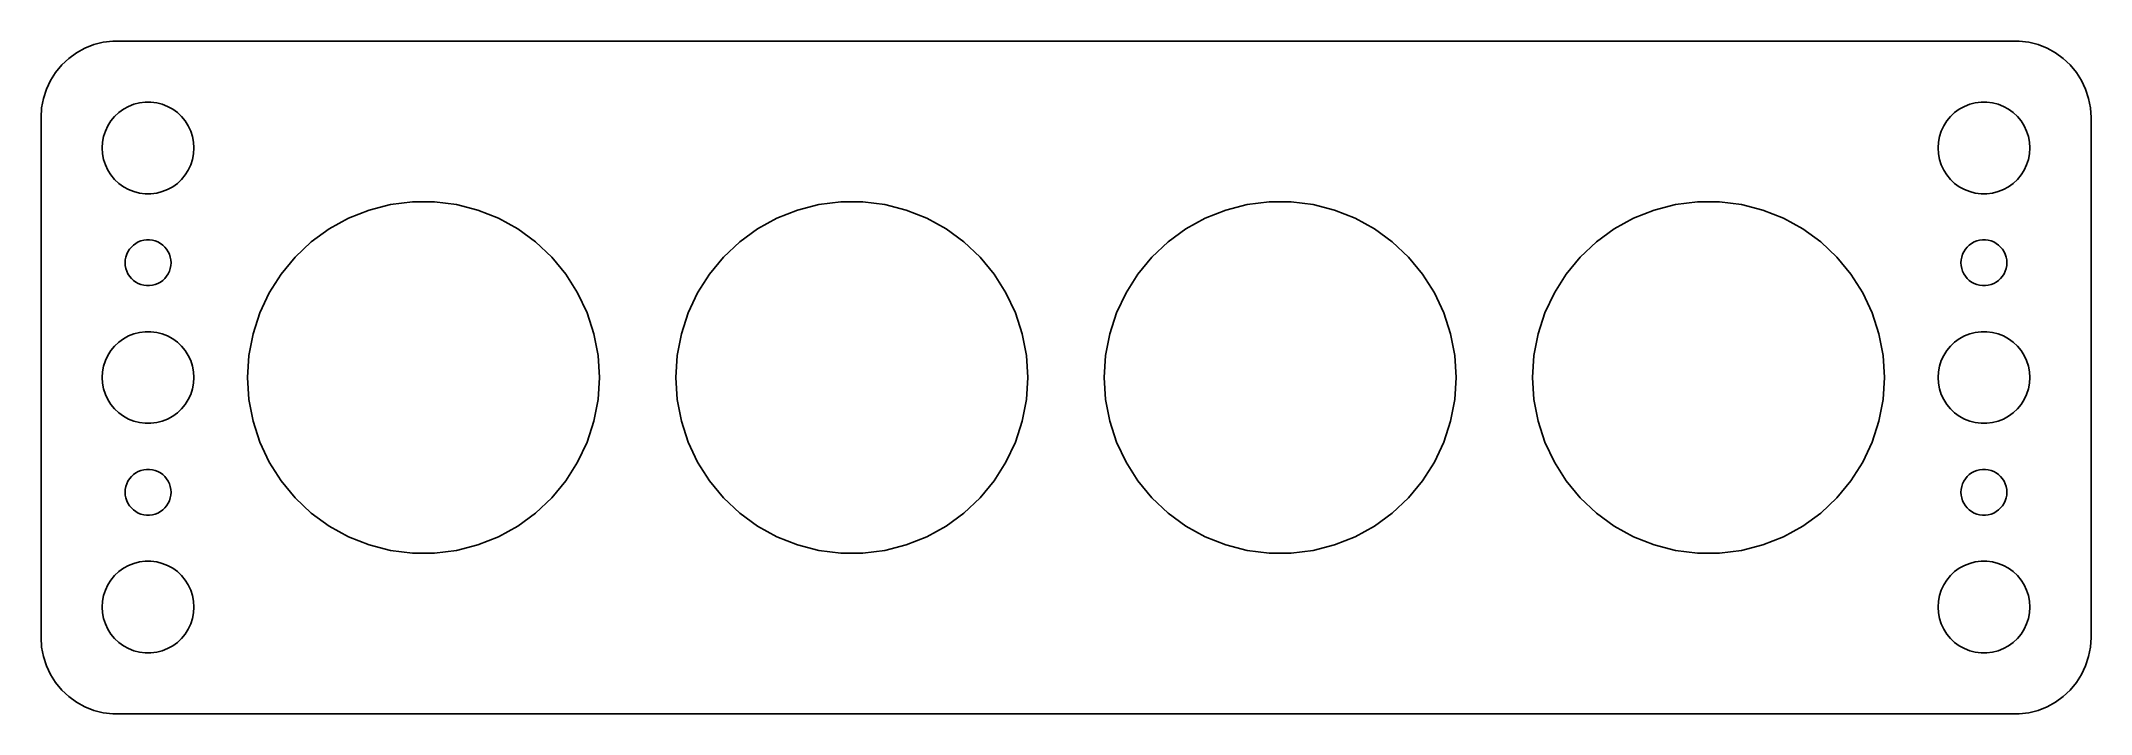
# Model space of a CAD drawing. Header units: metres. Extents: x -67 to 67, y 32 to 76.
import ezdxf

# ---------------------------------------------------------------- set-up
doc = ezdxf.new("R2010")
doc.units = ezdxf.units.M

msp = doc.modelspace()

# ---------------------------------------------------------------- linework, layer by layer
for p, q in [((-64.6791, 75.2216), (-65.1871, 74.8526)), ((-64.1289, 75.5241), (-64.6791, 75.2216)), ((-63.5451, 75.7553), (-64.1289, 75.5241)), ((-62.9369, 75.9114), (-63.5451, 75.7553)), ((-62.3139, 75.9901), (-62.9369, 75.9114)), ((62.3139, 75.9901), (-62.3139, 75.9901)), ((62.9369, 75.9114), (62.3139, 75.9901)), ((63.5451, 75.7553), (62.9369, 75.9114)), ((64.1289, 75.5241), (63.5451, 75.7553)), ((64.6791, 75.2216), (64.1289, 75.5241)), ((65.1871, 74.8526), (64.6791, 75.2216)), ((-66.0451, 73.9389), (-66.3815, 73.4088)), ((-65.6448, 74.4227), (-66.0451, 73.9389)), ((-65.1871, 74.8526), (-65.6448, 74.4227)), ((65.6448, 74.4227), (65.1871, 74.8526)), ((66.0451, 73.9389), (65.6448, 74.4227)), ((66.3815, 73.4088), (66.0451, 73.9389)), ((-66.6489, 72.8406), (-66.8429, 72.2434)), ((-66.3815, 73.4088), (-66.6489, 72.8406)), ((66.6489, 72.8406), (66.3815, 73.4088)), ((66.8429, 72.2434), (66.6489, 72.8406)), ((-66.9606, 71.6267), (-67, 71)), ((-66.8429, 72.2434), (-66.9606, 71.6267)), ((-62.427, 70.7634), (-62.1869, 71.0536)), ((-62.1869, 71.0536), (-61.9123, 71.3115)), ((-61.9123, 71.3115), (-61.6075, 71.533)), ((-61.6075, 71.533), (-61.2773, 71.7145)), ((-61.2773, 71.7145), (-60.927, 71.8532)), ((-60.927, 71.8532), (-60.5621, 71.9469)), ((-60.5621, 71.9469), (-60.1884, 71.9941)), ((-60.1884, 71.9941), (-59.8116, 71.9941)), ((-59.8116, 71.9941), (-59.4379, 71.9469)), ((-59.4379, 71.9469), (-59.0729, 71.8532)), ((-59.0729, 71.8532), (-58.7227, 71.7145)), ((-58.7227, 71.7145), (-58.3925, 71.533)), ((-58.3925, 71.533), (-58.0877, 71.3115)), ((-58.0877, 71.3115), (-57.8131, 71.0536)), ((-57.8131, 71.0536), (-57.5729, 70.7634)), ((57.5729, 70.7634), (57.8131, 71.0536)), ((57.8131, 71.0536), (58.0877, 71.3115)), ((58.0877, 71.3115), (58.3925, 71.533)), ((58.3925, 71.533), (58.7227, 71.7145)), ((58.7227, 71.7145), (59.0729, 71.8532)), ((59.0729, 71.8532), (59.4379, 71.9469)), ((59.4379, 71.9469), (59.8116, 71.9941)), ((59.8116, 71.9941), (60.1884, 71.9941)), ((60.1884, 71.9941), (60.5621, 71.9469)), ((60.5621, 71.9469), (60.927, 71.8532)), ((60.927, 71.8532), (61.2773, 71.7145)), ((61.2773, 71.7145), (61.6075, 71.533)), ((61.6075, 71.533), (61.9123, 71.3115)), ((61.9123, 71.3115), (62.1869, 71.0536)), ((62.1869, 71.0536), (62.427, 70.7634)), ((66.9606, 71.6267), (66.8429, 72.2434)), ((67, 71), (66.9606, 71.6267)), ((-67, 71), (-67, 37)), ((-62.9763, 69.376), (-62.9057, 69.7461)), ((-62.9057, 69.7461), (-62.7893, 70.1044)), ((-62.7893, 70.1044), (-62.6289, 70.4453)), ((-62.6289, 70.4453), (-62.427, 70.7634)), ((-57.5729, 70.7634), (-57.3711, 70.4453)), ((-57.3711, 70.4453), (-57.2107, 70.1044)), ((-57.2107, 70.1044), (-57.0942, 69.7461)), ((-57.0942, 69.7461), (-57.0237, 69.376)), ((57.0237, 69.376), (57.0942, 69.7461)), ((57.0942, 69.7461), (57.2107, 70.1044)), ((57.2107, 70.1044), (57.3711, 70.4453)), ((57.3711, 70.4453), (57.5729, 70.7634)), ((62.427, 70.7634), (62.6289, 70.4453)), ((62.6289, 70.4453), (62.7893, 70.1044)), ((62.7893, 70.1044), (62.9057, 69.7461)), ((62.9057, 69.7461), (62.9763, 69.376)), ((67, 37), (67, 71)), ((-63, 69), (-62.9763, 69.376)), ((-62.9763, 68.624), (-63, 69)), ((-62.9057, 68.2539), (-62.9763, 68.624)), ((-57.0237, 68.624), (-57.0942, 68.2539)), ((-57.0237, 69.376), (-57, 69)), ((-57, 69), (-57.0237, 68.624)), ((57, 69), (57.0237, 69.376)), ((57.0237, 68.624), (57, 69)), ((57.0942, 68.2539), (57.0237, 68.624)), ((62.9763, 68.624), (62.9057, 68.2539)), ((62.9763, 69.376), (63, 69)), ((63, 69), (62.9763, 68.624)), ((-62.7893, 67.8956), (-62.9057, 68.2539)), ((-62.6289, 67.5547), (-62.7893, 67.8956)), ((-62.427, 67.2366), (-62.6289, 67.5547)), ((-62.1869, 66.9464), (-62.427, 67.2366)), ((-57.5729, 67.2366), (-57.8131, 66.9464)), ((-57.3711, 67.5547), (-57.5729, 67.2366)), ((-57.2107, 67.8956), (-57.3711, 67.5547)), ((-57.0942, 68.2539), (-57.2107, 67.8956)), ((57.2107, 67.8956), (57.0942, 68.2539)), ((57.3711, 67.5547), (57.2107, 67.8956)), ((57.5729, 67.2366), (57.3711, 67.5547)), ((57.8131, 66.9464), (57.5729, 67.2366)), ((62.427, 67.2366), (62.1869, 66.9464)), ((62.6289, 67.5547), (62.427, 67.2366)), ((62.7893, 67.8956), (62.6289, 67.5547)), ((62.9057, 68.2539), (62.7893, 67.8956)), ((-61.9123, 66.6884), (-62.1869, 66.9464)), ((-61.6075, 66.467), (-61.9123, 66.6884)), ((-61.2773, 66.2855), (-61.6075, 66.467)), ((-60.927, 66.1468), (-61.2773, 66.2855)), ((-60.5621, 66.0531), (-60.927, 66.1468)), ((-60.1884, 66.0059), (-60.5621, 66.0531)), ((-59.8116, 66.0059), (-60.1884, 66.0059)), ((-59.4379, 66.0531), (-59.8116, 66.0059)), ((-59.0729, 66.1468), (-59.4379, 66.0531)), ((-58.7227, 66.2855), (-59.0729, 66.1468)), ((-58.3925, 66.467), (-58.7227, 66.2855)), ((-58.0877, 66.6884), (-58.3925, 66.467)), ((-57.8131, 66.9464), (-58.0877, 66.6884)), ((58.0877, 66.6884), (57.8131, 66.9464)), ((58.3925, 66.467), (58.0877, 66.6884)), ((58.7227, 66.2855), (58.3925, 66.467)), ((59.0729, 66.1468), (58.7227, 66.2855)), ((59.4379, 66.0531), (59.0729, 66.1468)), ((59.8116, 66.0059), (59.4379, 66.0531)), ((60.1884, 66.0059), (59.8116, 66.0059)), ((60.5621, 66.0531), (60.1884, 66.0059)), ((60.927, 66.1468), (60.5621, 66.0531)), ((61.2773, 66.2855), (60.927, 66.1468)), ((61.6075, 66.467), (61.2773, 66.2855)), ((61.9123, 66.6884), (61.6075, 66.467)), ((62.1869, 66.9464), (61.9123, 66.6884)), ((-48.162, 63.7098), (-46.8965, 64.4055)), ((-46.8965, 64.4055), (-45.5537, 64.9371)), ((-45.5537, 64.9371), (-44.1549, 65.2963)), ((-44.1549, 65.2963), (-42.7221, 65.4773)), ((-42.7221, 65.4773), (-41.2779, 65.4773)), ((-41.2779, 65.4773), (-39.8451, 65.2963)), ((-39.8451, 65.2963), (-38.4463, 64.9371)), ((-38.4463, 64.9371), (-37.1035, 64.4055)), ((-37.1035, 64.4055), (-35.838, 63.7098)), ((-20.162, 63.7098), (-18.8965, 64.4055)), ((-18.8965, 64.4055), (-17.5537, 64.9371)), ((-17.5537, 64.9371), (-16.1549, 65.2963)), ((-16.1549, 65.2963), (-14.7221, 65.4773)), ((-14.7221, 65.4773), (-13.2779, 65.4773)), ((-13.2779, 65.4773), (-11.8451, 65.2963)), ((-11.8451, 65.2963), (-10.4463, 64.9371)), ((-10.4463, 64.9371), (-9.10353, 64.4055)), ((-9.10353, 64.4055), (-7.83798, 63.7098)), ((7.83798, 63.7098), (9.10353, 64.4055)), ((9.10353, 64.4055), (10.4463, 64.9371)), ((10.4463, 64.9371), (11.8451, 65.2963)), ((11.8451, 65.2963), (13.2779, 65.4773)), ((13.2779, 65.4773), (14.7221, 65.4773)), ((14.7221, 65.4773), (16.1549, 65.2963)), ((16.1549, 65.2963), (17.5537, 64.9371)), ((17.5537, 64.9371), (18.8965, 64.4055)), ((18.8965, 64.4055), (20.162, 63.7098)), ((35.838, 63.7098), (37.1035, 64.4055)), ((37.1035, 64.4055), (38.4463, 64.9371)), ((38.4463, 64.9371), (39.8451, 65.2963)), ((39.8451, 65.2963), (41.2779, 65.4773)), ((41.2779, 65.4773), (42.7221, 65.4773)), ((42.7221, 65.4773), (44.1549, 65.2963)), ((44.1549, 65.2963), (45.5537, 64.9371)), ((45.5537, 64.9371), (46.8965, 64.4055)), ((46.8965, 64.4055), (48.162, 63.7098)), ((-60.2811, 62.9734), (-60.0942, 62.997)), ((-60.0942, 62.997), (-59.9058, 62.997)), ((-59.9058, 62.997), (-59.7189, 62.9734)), ((-49.3304, 62.8609), (-48.162, 63.7098)), ((-35.838, 63.7098), (-34.6696, 62.8609)), ((-21.3304, 62.8609), (-20.162, 63.7098)), ((-7.83798, 63.7098), (-6.66962, 62.8609)), ((6.66962, 62.8609), (7.83798, 63.7098)), ((20.162, 63.7098), (21.3304, 62.8609)), ((34.6696, 62.8609), (35.838, 63.7098)), ((48.162, 63.7098), (49.3304, 62.8609)), ((59.7189, 62.9734), (59.9058, 62.997)), ((59.9058, 62.997), (60.0942, 62.997)), ((60.0942, 62.997), (60.2811, 62.9734)), ((-61.5, 61.5), (-61.4882, 61.688)), ((-61.4882, 61.688), (-61.4529, 61.873)), ((-61.4529, 61.873), (-61.3947, 62.0522)), ((-61.3947, 62.0522), (-61.3145, 62.2226)), ((-61.3145, 62.2226), (-61.2135, 62.3817)), ((-61.2135, 62.3817), (-61.0934, 62.5268)), ((-61.0934, 62.5268), (-60.9561, 62.6558)), ((-60.9561, 62.6558), (-60.8037, 62.7665)), ((-60.8037, 62.7665), (-60.6387, 62.8572)), ((-60.6387, 62.8572), (-60.4635, 62.9266)), ((-60.4635, 62.9266), (-60.2811, 62.9734)), ((-59.7189, 62.9734), (-59.5365, 62.9266)), ((-59.5365, 62.9266), (-59.3613, 62.8572)), ((-59.3613, 62.8572), (-59.1963, 62.7665)), ((-59.1963, 62.7665), (-59.0439, 62.6558)), ((-59.0439, 62.6558), (-58.9065, 62.5268)), ((-58.9065, 62.5268), (-58.7865, 62.3817)), ((-58.7865, 62.3817), (-58.6855, 62.2226)), ((-58.6855, 62.2226), (-58.6053, 62.0522)), ((-58.6053, 62.0522), (-58.5471, 61.873)), ((-58.5471, 61.873), (-58.5118, 61.688)), ((-58.5118, 61.688), (-58.5, 61.5)), ((-51.3037, 60.7595), (-50.3831, 61.8723)), ((-50.3831, 61.8723), (-49.3304, 62.8609)), ((-34.6696, 62.8609), (-33.6169, 61.8723)), ((-33.6169, 61.8723), (-32.6963, 60.7595)), ((-23.3037, 60.7595), (-22.3831, 61.8723)), ((-22.3831, 61.8723), (-21.3304, 62.8609)), ((-6.66962, 62.8609), (-5.61685, 61.8723)), ((-5.61685, 61.8723), (-4.6963, 60.7595)), ((4.6963, 60.7595), (5.61685, 61.8723)), ((5.61685, 61.8723), (6.66962, 62.8609)), ((21.3304, 62.8609), (22.3831, 61.8723)), ((22.3831, 61.8723), (23.3037, 60.7595)), ((32.6963, 60.7595), (33.6169, 61.8723)), ((33.6169, 61.8723), (34.6696, 62.8609)), ((49.3304, 62.8609), (50.3831, 61.8723)), ((50.3831, 61.8723), (51.3037, 60.7595)), ((58.5, 61.5), (58.5118, 61.688)), ((58.5118, 61.688), (58.5471, 61.873)), ((58.5471, 61.873), (58.6053, 62.0522)), ((58.6053, 62.0522), (58.6855, 62.2226)), ((58.6855, 62.2226), (58.7865, 62.3817)), ((58.7865, 62.3817), (58.9065, 62.5268)), ((58.9065, 62.5268), (59.0439, 62.6558)), ((59.0439, 62.6558), (59.1963, 62.7665)), ((59.1963, 62.7665), (59.3613, 62.8572)), ((59.3613, 62.8572), (59.5365, 62.9266)), ((59.5365, 62.9266), (59.7189, 62.9734)), ((60.2811, 62.9734), (60.4635, 62.9266)), ((60.4635, 62.9266), (60.6387, 62.8572)), ((60.6387, 62.8572), (60.8037, 62.7665)), ((60.8037, 62.7665), (60.9561, 62.6558)), ((60.9561, 62.6558), (61.0934, 62.5268)), ((61.0934, 62.5268), (61.2135, 62.3817)), ((61.2135, 62.3817), (61.3145, 62.2226)), ((61.3145, 62.2226), (61.3947, 62.0522)), ((61.3947, 62.0522), (61.4529, 61.873)), ((61.4529, 61.873), (61.4882, 61.688)), ((61.4882, 61.688), (61.5, 61.5)), ((-61.4882, 61.312), (-61.5, 61.5)), ((-61.4529, 61.127), (-61.4882, 61.312)), ((-61.3947, 60.9478), (-61.4529, 61.127)), ((-61.3145, 60.7774), (-61.3947, 60.9478)), ((-61.2135, 60.6183), (-61.3145, 60.7774)), ((-61.0934, 60.4732), (-61.2135, 60.6183)), ((-60.9561, 60.3442), (-61.0934, 60.4732)), ((-60.8037, 60.2335), (-60.9561, 60.3442)), ((-59.0439, 60.3442), (-59.1963, 60.2335)), ((-58.9065, 60.4732), (-59.0439, 60.3442)), ((-58.7865, 60.6183), (-58.9065, 60.4732)), ((-58.6855, 60.7774), (-58.7865, 60.6183)), ((-58.6053, 60.9478), (-58.6855, 60.7774)), ((-58.5471, 61.127), (-58.6053, 60.9478)), ((-58.5118, 61.312), (-58.5471, 61.127)), ((-58.5, 61.5), (-58.5118, 61.312)), ((-52.0775, 59.5402), (-51.3037, 60.7595)), ((-32.6963, 60.7595), (-31.9225, 59.5402)), ((-24.0775, 59.5402), (-23.3037, 60.7595)), ((-4.6963, 60.7595), (-3.92247, 59.5402)), ((3.92247, 59.5402), (4.6963, 60.7595)), ((23.3037, 60.7595), (24.0775, 59.5402)), ((31.9225, 59.5402), (32.6963, 60.7595)), ((51.3037, 60.7595), (52.0775, 59.5402)), ((58.5118, 61.312), (58.5, 61.5)), ((58.5471, 61.127), (58.5118, 61.312)), ((58.6053, 60.9478), (58.5471, 61.127)), ((58.6855, 60.7774), (58.6053, 60.9478)), ((58.7865, 60.6183), (58.6855, 60.7774)), ((58.9065, 60.4732), (58.7865, 60.6183)), ((59.0439, 60.3442), (58.9065, 60.4732)), ((59.1963, 60.2335), (59.0439, 60.3442)), ((60.9561, 60.3442), (60.8037, 60.2335)), ((61.0934, 60.4732), (60.9561, 60.3442)), ((61.2135, 60.6183), (61.0934, 60.4732)), ((61.3145, 60.7774), (61.2135, 60.6183)), ((61.3947, 60.9478), (61.3145, 60.7774)), ((61.4529, 61.127), (61.3947, 60.9478)), ((61.4882, 61.312), (61.4529, 61.127)), ((61.5, 61.5), (61.4882, 61.312)), ((-60.6387, 60.1427), (-60.8037, 60.2335)), ((-60.4635, 60.0734), (-60.6387, 60.1427)), ((-60.2811, 60.0266), (-60.4635, 60.0734)), ((-60.0942, 60.0029), (-60.2811, 60.0266)), ((-59.9058, 60.0029), (-60.0942, 60.0029)), ((-59.7189, 60.0266), (-59.9058, 60.0029)), ((-59.5365, 60.0734), (-59.7189, 60.0266)), ((-59.3613, 60.1427), (-59.5365, 60.0734)), ((-59.1963, 60.2335), (-59.3613, 60.1427)), ((-52.6924, 58.2334), (-52.0775, 59.5402)), ((-31.9225, 59.5402), (-31.3076, 58.2334)), ((-24.6924, 58.2334), (-24.0775, 59.5402)), ((-3.92247, 59.5402), (-3.30756, 58.2334)), ((3.30756, 58.2334), (3.92247, 59.5402)), ((24.0775, 59.5402), (24.6924, 58.2334)), ((31.3076, 58.2334), (31.9225, 59.5402)), ((52.0775, 59.5402), (52.6924, 58.2334)), ((59.3613, 60.1427), (59.1963, 60.2335)), ((59.5365, 60.0734), (59.3613, 60.1427)), ((59.7189, 60.0266), (59.5365, 60.0734)), ((59.9058, 60.0029), (59.7189, 60.0266)), ((60.0942, 60.0029), (59.9058, 60.0029)), ((60.2811, 60.0266), (60.0942, 60.0029)), ((60.4635, 60.0734), (60.2811, 60.0266)), ((60.6387, 60.1427), (60.4635, 60.0734)), ((60.8037, 60.2335), (60.6387, 60.1427)), ((-53.1387, 56.8599), (-52.6924, 58.2334)), ((-31.3076, 58.2334), (-30.8613, 56.8599)), ((-25.1387, 56.8599), (-24.6924, 58.2334)), ((-3.30756, 58.2334), (-2.86128, 56.8599)), ((2.86128, 56.8599), (3.30756, 58.2334)), ((24.6924, 58.2334), (25.1387, 56.8599)), ((30.8613, 56.8599), (31.3076, 58.2334)), ((52.6924, 58.2334), (53.1387, 56.8599)), ((-62.1869, 56.0536), (-61.9123, 56.3115)), ((-61.9123, 56.3115), (-61.6075, 56.533)), ((-61.6075, 56.533), (-61.2773, 56.7145)), ((-61.2773, 56.7145), (-60.927, 56.8532)), ((-60.927, 56.8532), (-60.5621, 56.9469)), ((-60.5621, 56.9469), (-60.1884, 56.9941)), ((-60.1884, 56.9941), (-59.8116, 56.9941)), ((-59.8116, 56.9941), (-59.4379, 56.9469)), ((-59.4379, 56.9469), (-59.0729, 56.8532)), ((-59.0729, 56.8532), (-58.7227, 56.7145)), ((-58.7227, 56.7145), (-58.3925, 56.533)), ((-58.3925, 56.533), (-58.0877, 56.3115)), ((-58.0877, 56.3115), (-57.8131, 56.0536)), ((-53.4093, 55.4413), (-53.1387, 56.8599)), ((-30.8613, 56.8599), (-30.5907, 55.4413)), ((-25.4093, 55.4413), (-25.1387, 56.8599)), ((-2.86128, 56.8599), (-2.59067, 55.4413)), ((2.59067, 55.4413), (2.86128, 56.8599)), ((25.1387, 56.8599), (25.4093, 55.4413)), ((30.5907, 55.4413), (30.8613, 56.8599)), ((53.1387, 56.8599), (53.4093, 55.4413)), ((57.8131, 56.0536), (58.0877, 56.3115)), ((58.0877, 56.3115), (58.3925, 56.533)), ((58.3925, 56.533), (58.7227, 56.7145)), ((58.7227, 56.7145), (59.0729, 56.8532)), ((59.0729, 56.8532), (59.4379, 56.9469)), ((59.4379, 56.9469), (59.8116, 56.9941)), ((59.8116, 56.9941), (60.1884, 56.9941)), ((60.1884, 56.9941), (60.5621, 56.9469)), ((60.5621, 56.9469), (60.927, 56.8532)), ((60.927, 56.8532), (61.2773, 56.7145)), ((61.2773, 56.7145), (61.6075, 56.533)), ((61.6075, 56.533), (61.9123, 56.3115)), ((61.9123, 56.3115), (62.1869, 56.0536)), ((-62.9057, 54.7461), (-62.7893, 55.1044)), ((-62.7893, 55.1044), (-62.6289, 55.4453)), ((-62.6289, 55.4453), (-62.427, 55.7634)), ((-62.427, 55.7634), (-62.1869, 56.0536)), ((-57.8131, 56.0536), (-57.5729, 55.7634)), ((-57.5729, 55.7634), (-57.3711, 55.4453)), ((-57.3711, 55.4453), (-57.2107, 55.1044)), ((-57.2107, 55.1044), (-57.0942, 54.7461)), ((-53.5, 54), (-53.4093, 55.4413)), ((-30.5907, 55.4413), (-30.5, 54)), ((-25.5, 54), (-25.4093, 55.4413)), ((-2.59067, 55.4413), (-2.5, 54)), ((2.5, 54), (2.59067, 55.4413)), ((25.4093, 55.4413), (25.5, 54)), ((30.5, 54), (30.5907, 55.4413)), ((53.4093, 55.4413), (53.5, 54)), ((57.0942, 54.7461), (57.2107, 55.1044)), ((57.2107, 55.1044), (57.3711, 55.4453)), ((57.3711, 55.4453), (57.5729, 55.7634)), ((57.5729, 55.7634), (57.8131, 56.0536)), ((62.1869, 56.0536), (62.427, 55.7634)), ((62.427, 55.7634), (62.6289, 55.4453)), ((62.6289, 55.4453), (62.7893, 55.1044)), ((62.7893, 55.1044), (62.9057, 54.7461)), ((-63, 54), (-62.9763, 54.376)), ((-62.9763, 53.624), (-63, 54)), ((-62.9763, 54.376), (-62.9057, 54.7461)), ((-62.9057, 53.2539), (-62.9763, 53.624)), ((-57.0942, 54.7461), (-57.0237, 54.376)), ((-57.0237, 53.624), (-57.0942, 53.2539)), ((-57.0237, 54.376), (-57, 54)), ((-57, 54), (-57.0237, 53.624)), ((-53.4093, 52.5587), (-53.5, 54)), ((-30.5, 54), (-30.5907, 52.5587)), ((-25.4093, 52.5587), (-25.5, 54)), ((-2.5, 54), (-2.59067, 52.5587)), ((2.59067, 52.5587), (2.5, 54)), ((25.5, 54), (25.4093, 52.5587)), ((30.5907, 52.5587), (30.5, 54)), ((53.5, 54), (53.4093, 52.5587)), ((57, 54), (57.0237, 54.376)), ((57.0237, 53.624), (57, 54)), ((57.0237, 54.376), (57.0942, 54.7461)), ((57.0942, 53.2539), (57.0237, 53.624)), ((62.9057, 54.7461), (62.9763, 54.376)), ((62.9763, 53.624), (62.9057, 53.2539)), ((62.9763, 54.376), (63, 54)), ((63, 54), (62.9763, 53.624)), ((-62.7893, 52.8956), (-62.9057, 53.2539)), ((-62.6289, 52.5547), (-62.7893, 52.8956)), ((-62.427, 52.2366), (-62.6289, 52.5547)), ((-57.3711, 52.5547), (-57.5729, 52.2366)), ((-57.2107, 52.8956), (-57.3711, 52.5547)), ((-57.0942, 53.2539), (-57.2107, 52.8956)), ((-53.1387, 51.1401), (-53.4093, 52.5587)), ((-30.5907, 52.5587), (-30.8613, 51.1401)), ((-25.1387, 51.1401), (-25.4093, 52.5587)), ((-2.59067, 52.5587), (-2.86128, 51.1401)), ((2.86128, 51.1401), (2.59067, 52.5587)), ((25.4093, 52.5587), (25.1387, 51.1401)), ((30.8613, 51.1401), (30.5907, 52.5587)), ((53.4093, 52.5587), (53.1387, 51.1401)), ((57.2107, 52.8956), (57.0942, 53.2539)), ((57.3711, 52.5547), (57.2107, 52.8956)), ((57.5729, 52.2366), (57.3711, 52.5547)), ((62.6289, 52.5547), (62.427, 52.2366)), ((62.7893, 52.8956), (62.6289, 52.5547)), ((62.9057, 53.2539), (62.7893, 52.8956)), ((-62.1869, 51.9464), (-62.427, 52.2366)), ((-61.9123, 51.6885), (-62.1869, 51.9464)), ((-61.6075, 51.467), (-61.9123, 51.6885)), ((-61.2773, 51.2855), (-61.6075, 51.467)), ((-60.927, 51.1468), (-61.2773, 51.2855)), ((-60.5621, 51.0531), (-60.927, 51.1468)), ((-60.1884, 51.0059), (-60.5621, 51.0531)), ((-59.8116, 51.0059), (-60.1884, 51.0059)), ((-59.4379, 51.0531), (-59.8116, 51.0059)), ((-59.0729, 51.1468), (-59.4379, 51.0531)), ((-58.7227, 51.2855), (-59.0729, 51.1468)), ((-58.3925, 51.467), (-58.7227, 51.2855)), ((-58.0877, 51.6885), (-58.3925, 51.467)), ((-57.8131, 51.9464), (-58.0877, 51.6885)), ((-57.5729, 52.2366), (-57.8131, 51.9464)), ((-52.6924, 49.7666), (-53.1387, 51.1401)), ((-30.8613, 51.1401), (-31.3076, 49.7666)), ((-24.6924, 49.7666), (-25.1387, 51.1401)), ((-2.86128, 51.1401), (-3.30756, 49.7666)), ((3.30756, 49.7666), (2.86128, 51.1401)), ((25.1387, 51.1401), (24.6924, 49.7666)), ((31.3076, 49.7666), (30.8613, 51.1401)), ((53.1387, 51.1401), (52.6924, 49.7666)), ((57.8131, 51.9464), (57.5729, 52.2366)), ((58.0877, 51.6885), (57.8131, 51.9464)), ((58.3925, 51.467), (58.0877, 51.6885)), ((58.7227, 51.2855), (58.3925, 51.467)), ((59.0729, 51.1468), (58.7227, 51.2855)), ((59.4379, 51.0531), (59.0729, 51.1468)), ((59.8116, 51.0059), (59.4379, 51.0531)), ((60.1884, 51.0059), (59.8116, 51.0059)), ((60.5621, 51.0531), (60.1884, 51.0059)), ((60.927, 51.1468), (60.5621, 51.0531)), ((61.2773, 51.2855), (60.927, 51.1468)), ((61.6075, 51.467), (61.2773, 51.2855)), ((61.9123, 51.6885), (61.6075, 51.467)), ((62.1869, 51.9464), (61.9123, 51.6885)), ((62.427, 52.2366), (62.1869, 51.9464)), ((-52.0775, 48.4598), (-52.6924, 49.7666)), ((-31.3076, 49.7666), (-31.9225, 48.4598)), ((-24.0775, 48.4598), (-24.6924, 49.7666)), ((-3.30756, 49.7666), (-3.92247, 48.4598)), ((3.92247, 48.4598), (3.30756, 49.7666)), ((24.6924, 49.7666), (24.0775, 48.4598)), ((31.9225, 48.4598), (31.3076, 49.7666)), ((52.6924, 49.7666), (52.0775, 48.4598)), ((-51.3037, 47.2405), (-52.0775, 48.4598)), ((-31.9225, 48.4598), (-32.6963, 47.2405)), ((-23.3037, 47.2405), (-24.0775, 48.4598)), ((-3.92247, 48.4598), (-4.6963, 47.2405)), ((4.6963, 47.2405), (3.92247, 48.4598)), ((24.0775, 48.4598), (23.3037, 47.2405)), ((32.6963, 47.2405), (31.9225, 48.4598)), ((52.0775, 48.4598), (51.3037, 47.2405)), ((-61.4529, 46.873), (-61.3947, 47.0522)), ((-61.3947, 47.0522), (-61.3145, 47.2226)), ((-61.3145, 47.2226), (-61.2135, 47.3817)), ((-61.2135, 47.3817), (-61.0934, 47.5268)), ((-61.0934, 47.5268), (-60.9561, 47.6558)), ((-60.9561, 47.6558), (-60.8037, 47.7665)), ((-60.8037, 47.7665), (-60.6387, 47.8573)), ((-60.6387, 47.8573), (-60.4635, 47.9266)), ((-60.4635, 47.9266), (-60.2811, 47.9734)), ((-60.2811, 47.9734), (-60.0942, 47.9971)), ((-60.0942, 47.9971), (-59.9058, 47.9971)), ((-59.9058, 47.9971), (-59.7189, 47.9734)), ((-59.7189, 47.9734), (-59.5365, 47.9266)), ((-59.5365, 47.9266), (-59.3613, 47.8573)), ((-59.3613, 47.8573), (-59.1963, 47.7665)), ((-59.1963, 47.7665), (-59.0439, 47.6558)), ((-59.0439, 47.6558), (-58.9065, 47.5268)), ((-58.9065, 47.5268), (-58.7865, 47.3817)), ((-58.7865, 47.3817), (-58.6855, 47.2226)), ((-58.6855, 47.2226), (-58.6053, 47.0522)), ((-58.6053, 47.0522), (-58.5471, 46.873)), ((-50.3831, 46.1277), (-51.3037, 47.2405)), ((-32.6963, 47.2405), (-33.6169, 46.1277)), ((-22.3831, 46.1277), (-23.3037, 47.2405)), ((-4.6963, 47.2405), (-5.61685, 46.1277)), ((5.61685, 46.1277), (4.6963, 47.2405)), ((23.3037, 47.2405), (22.3831, 46.1277)), ((33.6169, 46.1277), (32.6963, 47.2405)), ((51.3037, 47.2405), (50.3831, 46.1277)), ((58.5471, 46.873), (58.6053, 47.0522)), ((58.6053, 47.0522), (58.6855, 47.2226)), ((58.6855, 47.2226), (58.7865, 47.3817)), ((58.7865, 47.3817), (58.9065, 47.5268)), ((58.9065, 47.5268), (59.0439, 47.6558)), ((59.0439, 47.6558), (59.1963, 47.7665)), ((59.1963, 47.7665), (59.3613, 47.8573)), ((59.3613, 47.8573), (59.5365, 47.9266)), ((59.5365, 47.9266), (59.7189, 47.9734)), ((59.7189, 47.9734), (59.9058, 47.9971)), ((59.9058, 47.9971), (60.0942, 47.9971)), ((60.0942, 47.9971), (60.2811, 47.9734)), ((60.2811, 47.9734), (60.4635, 47.9266)), ((60.4635, 47.9266), (60.6387, 47.8573)), ((60.6387, 47.8573), (60.8037, 47.7665)), ((60.8037, 47.7665), (60.9561, 47.6558)), ((60.9561, 47.6558), (61.0934, 47.5268)), ((61.0934, 47.5268), (61.2135, 47.3817)), ((61.2135, 47.3817), (61.3145, 47.2226)), ((61.3145, 47.2226), (61.3947, 47.0522)), ((61.3947, 47.0522), (61.4529, 46.873)), ((-61.5, 46.5), (-61.4882, 46.688)), ((-61.4882, 46.312), (-61.5, 46.5)), ((-61.4882, 46.688), (-61.4529, 46.873)), ((-61.4529, 46.127), (-61.4882, 46.312)), ((-61.3947, 45.9478), (-61.4529, 46.127)), ((-61.3145, 45.7774), (-61.3947, 45.9478)), ((-61.2135, 45.6183), (-61.3145, 45.7774)), ((-61.0934, 45.4732), (-61.2135, 45.6183)), ((-58.7865, 45.6183), (-58.9065, 45.4732)), ((-58.6855, 45.7774), (-58.7865, 45.6183)), ((-58.6053, 45.9478), (-58.6855, 45.7774)), ((-58.5471, 46.127), (-58.6053, 45.9478)), ((-58.5471, 46.873), (-58.5118, 46.688)), ((-58.5118, 46.312), (-58.5471, 46.127)), ((-58.5118, 46.688), (-58.5, 46.5)), ((-58.5, 46.5), (-58.5118, 46.312)), ((-49.3304, 45.1391), (-50.3831, 46.1277)), ((-33.6169, 46.1277), (-34.6696, 45.1391)), ((-21.3304, 45.1391), (-22.3831, 46.1277)), ((-5.61685, 46.1277), (-6.66962, 45.1391)), ((6.66962, 45.1391), (5.61685, 46.1277)), ((22.3831, 46.1277), (21.3304, 45.1391)), ((34.6696, 45.1391), (33.6169, 46.1277)), ((50.3831, 46.1277), (49.3304, 45.1391)), ((58.5, 46.5), (58.5118, 46.688)), ((58.5118, 46.312), (58.5, 46.5)), ((58.5118, 46.688), (58.5471, 46.873)), ((58.5471, 46.127), (58.5118, 46.312)), ((58.6053, 45.9478), (58.5471, 46.127)), ((58.6855, 45.7774), (58.6053, 45.9478)), ((58.7865, 45.6183), (58.6855, 45.7774)), ((58.9065, 45.4732), (58.7865, 45.6183)), ((61.2135, 45.6183), (61.0934, 45.4732)), ((61.3145, 45.7774), (61.2135, 45.6183)), ((61.3947, 45.9478), (61.3145, 45.7774)), ((61.4529, 46.127), (61.3947, 45.9478)), ((61.4529, 46.873), (61.4882, 46.688)), ((61.4882, 46.312), (61.4529, 46.127)), ((61.4882, 46.688), (61.5, 46.5)), ((61.5, 46.5), (61.4882, 46.312)), ((-60.9561, 45.3442), (-61.0934, 45.4732)), ((-60.8037, 45.2335), (-60.9561, 45.3442)), ((-60.6387, 45.1428), (-60.8037, 45.2335)), ((-60.4635, 45.0734), (-60.6387, 45.1428)), ((-60.2811, 45.0266), (-60.4635, 45.0734)), ((-60.0942, 45.003), (-60.2811, 45.0266)), ((-59.9058, 45.003), (-60.0942, 45.003)), ((-59.7189, 45.0266), (-59.9058, 45.003)), ((-59.5365, 45.0734), (-59.7189, 45.0266)), ((-59.3613, 45.1428), (-59.5365, 45.0734)), ((-59.1963, 45.2335), (-59.3613, 45.1428)), ((-59.0439, 45.3442), (-59.1963, 45.2335)), ((-58.9065, 45.4732), (-59.0439, 45.3442)), ((-48.162, 44.2902), (-49.3304, 45.1391)), ((-46.8965, 43.5945), (-48.162, 44.2902)), ((-35.838, 44.2902), (-37.1035, 43.5945)), ((-34.6696, 45.1391), (-35.838, 44.2902)), ((-20.162, 44.2902), (-21.3304, 45.1391)), ((-18.8965, 43.5945), (-20.162, 44.2902)), ((-7.83798, 44.2902), (-9.10353, 43.5945)), ((-6.66962, 45.1391), (-7.83798, 44.2902)), ((7.83798, 44.2902), (6.66962, 45.1391)), ((9.10353, 43.5945), (7.83798, 44.2902)), ((20.162, 44.2902), (18.8965, 43.5945)), ((21.3304, 45.1391), (20.162, 44.2902)), ((35.838, 44.2902), (34.6696, 45.1391)), ((37.1035, 43.5945), (35.838, 44.2902)), ((48.162, 44.2902), (46.8965, 43.5945)), ((49.3304, 45.1391), (48.162, 44.2902)), ((59.0439, 45.3442), (58.9065, 45.4732)), ((59.1963, 45.2335), (59.0439, 45.3442)), ((59.3613, 45.1428), (59.1963, 45.2335)), ((59.5365, 45.0734), (59.3613, 45.1428)), ((59.7189, 45.0266), (59.5365, 45.0734)), ((59.9058, 45.003), (59.7189, 45.0266)), ((60.0942, 45.003), (59.9058, 45.003)), ((60.2811, 45.0266), (60.0942, 45.003)), ((60.4635, 45.0734), (60.2811, 45.0266)), ((60.6387, 45.1428), (60.4635, 45.0734)), ((60.8037, 45.2335), (60.6387, 45.1428)), ((60.9561, 45.3442), (60.8037, 45.2335)), ((61.0934, 45.4732), (60.9561, 45.3442)), ((-45.5537, 43.0629), (-46.8965, 43.5945)), ((-44.1549, 42.7037), (-45.5537, 43.0629)), ((-38.4463, 43.0629), (-39.8451, 42.7037)), ((-37.1035, 43.5945), (-38.4463, 43.0629)), ((-17.5537, 43.0629), (-18.8965, 43.5945)), ((-16.1549, 42.7037), (-17.5537, 43.0629)), ((-10.4463, 43.0629), (-11.8451, 42.7037)), ((-9.10353, 43.5945), (-10.4463, 43.0629)), ((10.4463, 43.0629), (9.10353, 43.5945)), ((11.8451, 42.7037), (10.4463, 43.0629)), ((17.5537, 43.0629), (16.1549, 42.7037)), ((18.8965, 43.5945), (17.5537, 43.0629)), ((38.4463, 43.0629), (37.1035, 43.5945)), ((39.8451, 42.7037), (38.4463, 43.0629)), ((45.5537, 43.0629), (44.1549, 42.7037)), ((46.8965, 43.5945), (45.5537, 43.0629)), ((-61.6075, 41.533), (-61.2773, 41.7145)), ((-61.2773, 41.7145), (-60.927, 41.8532)), ((-60.927, 41.8532), (-60.5621, 41.9469)), ((-60.5621, 41.9469), (-60.1884, 41.9941)), ((-60.1884, 41.9941), (-59.8116, 41.9941)), ((-59.8116, 41.9941), (-59.4379, 41.9469)), ((-59.4379, 41.9469), (-59.0729, 41.8532)), ((-59.0729, 41.8532), (-58.7227, 41.7145)), ((-58.7227, 41.7145), (-58.3925, 41.533)), ((-42.7221, 42.5227), (-44.1549, 42.7037)), ((-41.2779, 42.5227), (-42.7221, 42.5227)), ((-39.8451, 42.7037), (-41.2779, 42.5227)), ((-14.7221, 42.5227), (-16.1549, 42.7037)), ((-13.2779, 42.5227), (-14.7221, 42.5227)), ((-11.8451, 42.7037), (-13.2779, 42.5227)), ((13.2779, 42.5227), (11.8451, 42.7037)), ((14.7221, 42.5227), (13.2779, 42.5227)), ((16.1549, 42.7037), (14.7221, 42.5227)), ((41.2779, 42.5227), (39.8451, 42.7037)), ((42.7221, 42.5227), (41.2779, 42.5227)), ((44.1549, 42.7037), (42.7221, 42.5227)), ((58.3925, 41.533), (58.7227, 41.7145)), ((58.7227, 41.7145), (59.0729, 41.8532)), ((59.0729, 41.8532), (59.4379, 41.9469)), ((59.4379, 41.9469), (59.8116, 41.9941)), ((59.8116, 41.9941), (60.1884, 41.9941)), ((60.1884, 41.9941), (60.5621, 41.9469)), ((60.5621, 41.9469), (60.927, 41.8532)), ((60.927, 41.8532), (61.2773, 41.7145)), ((61.2773, 41.7145), (61.6075, 41.533)), ((-62.7893, 40.1044), (-62.6289, 40.4453)), ((-62.6289, 40.4453), (-62.427, 40.7634)), ((-62.427, 40.7634), (-62.1869, 41.0536)), ((-62.1869, 41.0536), (-61.9123, 41.3116)), ((-61.9123, 41.3116), (-61.6075, 41.533)), ((-58.3925, 41.533), (-58.0877, 41.3116)), ((-58.0877, 41.3116), (-57.8131, 41.0536)), ((-57.8131, 41.0536), (-57.5729, 40.7634)), ((-57.5729, 40.7634), (-57.3711, 40.4453)), ((-57.3711, 40.4453), (-57.2107, 40.1044)), ((57.2107, 40.1044), (57.3711, 40.4453)), ((57.3711, 40.4453), (57.5729, 40.7634)), ((57.5729, 40.7634), (57.8131, 41.0536)), ((57.8131, 41.0536), (58.0877, 41.3116)), ((58.0877, 41.3116), (58.3925, 41.533)), ((61.6075, 41.533), (61.9123, 41.3116)), ((61.9123, 41.3116), (62.1869, 41.0536)), ((62.1869, 41.0536), (62.427, 40.7634)), ((62.427, 40.7634), (62.6289, 40.4453)), ((62.6289, 40.4453), (62.7893, 40.1044)), ((-63, 39), (-62.9763, 39.376)), ((-62.9763, 38.624), (-63, 39)), ((-62.9763, 39.376), (-62.9057, 39.7461)), ((-62.9057, 39.7461), (-62.7893, 40.1044)), ((-57.2107, 40.1044), (-57.0942, 39.7461)), ((-57.0942, 39.7461), (-57.0237, 39.376)), ((-57.0237, 39.376), (-57, 39)), ((-57, 39), (-57.0237, 38.624)), ((57, 39), (57.0237, 39.376)), ((57.0237, 38.624), (57, 39)), ((57.0237, 39.376), (57.0942, 39.7461)), ((57.0942, 39.7461), (57.2107, 40.1044)), ((62.7893, 40.1044), (62.9057, 39.7461)), ((62.9057, 39.7461), (62.9763, 39.376)), ((62.9763, 39.376), (63, 39)), ((63, 39), (62.9763, 38.624)), ((-62.9057, 38.2539), (-62.9763, 38.624)), ((-62.7893, 37.8956), (-62.9057, 38.2539)), ((-62.6289, 37.5547), (-62.7893, 37.8956)), ((-62.427, 37.2366), (-62.6289, 37.5547)), ((-57.3711, 37.5547), (-57.5729, 37.2366)), ((-57.2107, 37.8956), (-57.3711, 37.5547)), ((-57.0942, 38.2539), (-57.2107, 37.8956)), ((-57.0237, 38.624), (-57.0942, 38.2539)), ((57.0942, 38.2539), (57.0237, 38.624)), ((57.2107, 37.8956), (57.0942, 38.2539)), ((57.3711, 37.5547), (57.2107, 37.8956)), ((57.5729, 37.2366), (57.3711, 37.5547)), ((62.6289, 37.5547), (62.427, 37.2366)), ((62.7893, 37.8956), (62.6289, 37.5547)), ((62.9057, 38.2539), (62.7893, 37.8956)), ((62.9763, 38.624), (62.9057, 38.2539)), ((-67, 37), (-66.9606, 36.3733)), ((-66.9606, 36.3733), (-66.8429, 35.7566)), ((-62.1869, 36.9464), (-62.427, 37.2366)), ((-61.9123, 36.6885), (-62.1869, 36.9464)), ((-61.6075, 36.467), (-61.9123, 36.6885)), ((-61.2773, 36.2855), (-61.6075, 36.467)), ((-60.927, 36.1468), (-61.2773, 36.2855)), ((-58.7227, 36.2855), (-59.0729, 36.1468)), ((-58.3925, 36.467), (-58.7227, 36.2855)), ((-58.0877, 36.6885), (-58.3925, 36.467)), ((-57.8131, 36.9464), (-58.0877, 36.6885)), ((-57.5729, 37.2366), (-57.8131, 36.9464)), ((57.8131, 36.9464), (57.5729, 37.2366)), ((58.0877, 36.6885), (57.8131, 36.9464)), ((58.3925, 36.467), (58.0877, 36.6885)), ((58.7227, 36.2855), (58.3925, 36.467)), ((59.0729, 36.1468), (58.7227, 36.2855)), ((61.2773, 36.2855), (60.927, 36.1468)), ((61.6075, 36.467), (61.2773, 36.2855)), ((61.9123, 36.6885), (61.6075, 36.467)), ((62.1869, 36.9464), (61.9123, 36.6885)), ((62.427, 37.2366), (62.1869, 36.9464)), ((66.8429, 35.7566), (66.9606, 36.3733)), ((66.9606, 36.3733), (67, 37)), ((-66.8429, 35.7566), (-66.6489, 35.1594)), ((-66.6489, 35.1594), (-66.3815, 34.5912)), ((-60.5621, 36.0531), (-60.927, 36.1468)), ((-60.1884, 36.0059), (-60.5621, 36.0531)), ((-59.8116, 36.0059), (-60.1884, 36.0059)), ((-59.4379, 36.0531), (-59.8116, 36.0059)), ((-59.0729, 36.1468), (-59.4379, 36.0531)), ((59.4379, 36.0531), (59.0729, 36.1468)), ((59.8116, 36.0059), (59.4379, 36.0531)), ((60.1884, 36.0059), (59.8116, 36.0059)), ((60.5621, 36.0531), (60.1884, 36.0059)), ((60.927, 36.1468), (60.5621, 36.0531)), ((66.3815, 34.5912), (66.6489, 35.1594)), ((66.6489, 35.1594), (66.8429, 35.7566)), ((-66.3815, 34.5912), (-66.0451, 34.0611)), ((-66.0451, 34.0611), (-65.6448, 33.5773)), ((-65.6448, 33.5773), (-65.1871, 33.1474)), ((65.1871, 33.1474), (65.6448, 33.5773)), ((65.6448, 33.5773), (66.0451, 34.0611)), ((66.0451, 34.0611), (66.3815, 34.5912)), ((-65.1871, 33.1474), (-64.6791, 32.7784)), ((-64.6791, 32.7784), (-64.1289, 32.4759)), ((-64.1289, 32.4759), (-63.5451, 32.2447)), ((-63.5451, 32.2447), (-62.9369, 32.0886)), ((62.9369, 32.0886), (63.5451, 32.2447)), ((63.5451, 32.2447), (64.1289, 32.4759)), ((64.1289, 32.4759), (64.6791, 32.7784)), ((64.6791, 32.7784), (65.1871, 33.1474)), ((-62.9369, 32.0886), (-62.3139, 32.0099)), ((-62.3139, 32.0099), (62.3139, 32.0099)), ((62.3139, 32.0099), (62.9369, 32.0886))]:
    msp.add_line(p, q)

doc.saveas('drawing.dxf')
